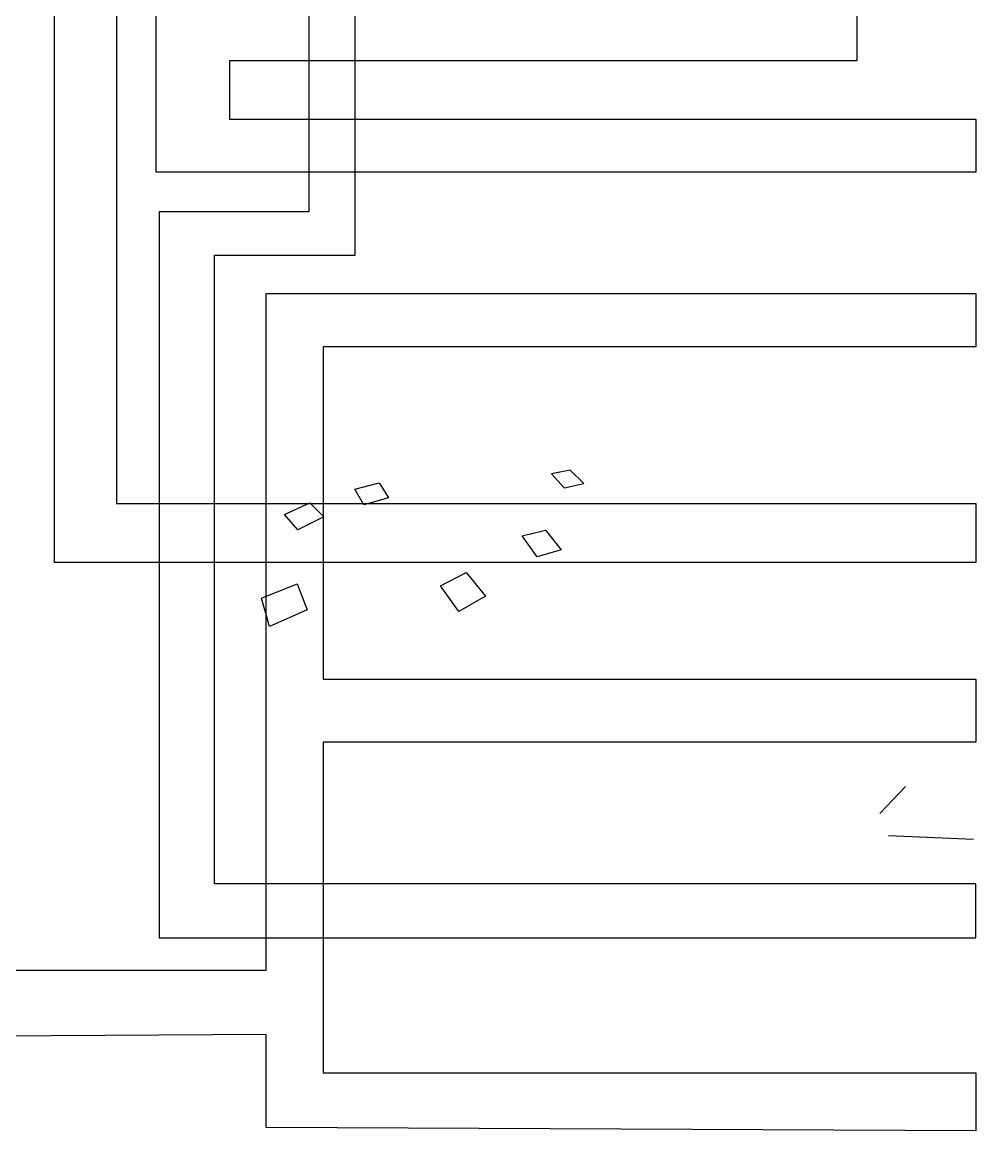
# Model space of a CAD drawing. Extents: x -3.6 to 36, y -4.5 to 18.6.
# Drawn here: x 6.17 to 13.69, y 1.08 to 9.83 of the extents above; entities that cross this region are included whole.
import ezdxf

# ---------------------------------------------------------------- set-up
doc = ezdxf.new("R2010")
doc.units = 0

msp = doc.modelspace()

# ---------------------------------------------------------------- linework, layer by layer
at = {"layer": 'Flow'}
for p, q in [((8.09826, 2.35217), (8.09826, 7.69123)), ((8.09826, 7.69123), (13.6944, 7.69123)), ((13.6944, 7.69123), (13.6944, 7.26902)), ((13.6944, 7.26902), (8.54771, 7.26902)), ((8.54771, 7.26902), (8.54771, 4.64843)), ((8.54771, 4.64843), (13.6944, 4.64843)), ((13.6944, 4.64843), (13.6944, 4.1495)), ((13.6944, 4.1495), (8.54771, 4.1495)), ((8.54771, 4.1495), (8.54771, 1.5399)), ((4.66523, 2.35217), (8.09826, 2.35217)), ((8.09826, 1.84452), (3.8097, 1.81757)), ((8.09826, 1.11013), (8.09826, 1.84452)), ((8.54771, 1.5399), (13.6944, 1.5399)), ((13.6944, 1.5399), (13.6944, 1.08318)), ((13.6944, 1.08318), (8.09826, 1.11013))]:
    msp.add_line(p, q, dxfattribs=at)
at = {"layer": 'Flow over'}
for p, q in [((8.4356, 11.6037), (8.4356, 8.3347)), ((8.79906, 7.99323), (8.79906, 11.6272)), ((8.4356, 8.3347), (7.25511, 8.3347)), ((7.25511, 8.3347), (7.25511, 2.60658)), ((7.69053, 3.03325), (7.69053, 7.99323)), ((7.69053, 7.99323), (8.79906, 7.99323)), ((13.6944, 3.03325), (7.69053, 3.03325)), ((13.6944, 2.60658), (13.6944, 3.03325)), ((7.25511, 2.60658), (13.6944, 2.60658))]:
    msp.add_line(p, q, dxfattribs=at)
at = {"layer": 'Flow Under'}
for p, q in [((12.7557, 13.6156), (12.7557, 9.52622)), ((6.42881, 5.56798), (6.42881, 10.721)), ((6.91802, 10.2736), (6.91802, 6.03273)), ((7.23052, 8.64836), (7.23052, 10.0287)), ((12.7557, 9.52622), (7.80891, 9.52622)), ((7.80891, 9.52622), (7.80891, 9.06676)), ((7.80891, 9.06676), (13.6944, 9.06676)), ((13.6944, 9.06676), (13.6944, 8.64836)), ((13.6944, 8.64836), (7.23052, 8.64836)), ((6.91802, 6.03273), (13.6944, 6.03273)), ((13.6944, 6.03273), (13.6944, 5.56798)), ((13.6944, 5.56798), (6.42881, 5.56798))]:
    msp.add_line(p, q, dxfattribs=at)
at = {"layer": 'Layer 1'}
for p, q in [((10.496049, 6.297487), (10.3478, 6.26872)), ((10.3478, 6.26872), (10.448853, 6.157809)), ((10.601978, 6.190471), (10.496049, 6.297487)), ((8.797719, 6.145296), (8.988202, 6.19736)), ((8.86919, 6.02294), (8.797719, 6.145296)), ((8.988202, 6.19736), (9.06252, 6.078866)), ((10.448853, 6.157809), (10.601978, 6.190471)), ((8.241369, 5.947595), (8.443065, 6.039787)), ((8.443065, 6.039787), (8.553551, 5.927518)), ((9.06252, 6.078866), (8.86919, 6.02294)), ((8.34752, 5.82427), (8.241369, 5.947595)), ((8.553551, 5.927518), (8.34752, 5.82427)), ((10.1157, 5.77741), (10.299895, 5.822992)), ((10.235359, 5.612332), (10.1157, 5.77741)), ((10.299895, 5.822992), (10.423576, 5.666969)), ((10.423576, 5.666969), (10.235359, 5.612332)), ((9.47344, 5.38341), (9.675679, 5.487918)), ((9.675679, 5.487918), (9.827654, 5.302807)), ((8.059869, 5.285924), (8.341389, 5.400637)), ((8.341389, 5.400637), (8.420474, 5.194029)), ((9.617031, 5.181574), (9.47344, 5.38341)), ((8.12422, 5.06324), (8.059869, 5.285924)), ((9.827654, 5.302807), (9.617031, 5.181574)), ((8.420474, 5.194029), (8.12422, 5.06324)), ((13.1401, 3.80121), (12.93645, 3.587581)), ((13.0066, 3.41346), (13.677408, 3.384281))]:
    msp.add_line(p, q, dxfattribs=at)

doc.saveas('drawing.dxf')
